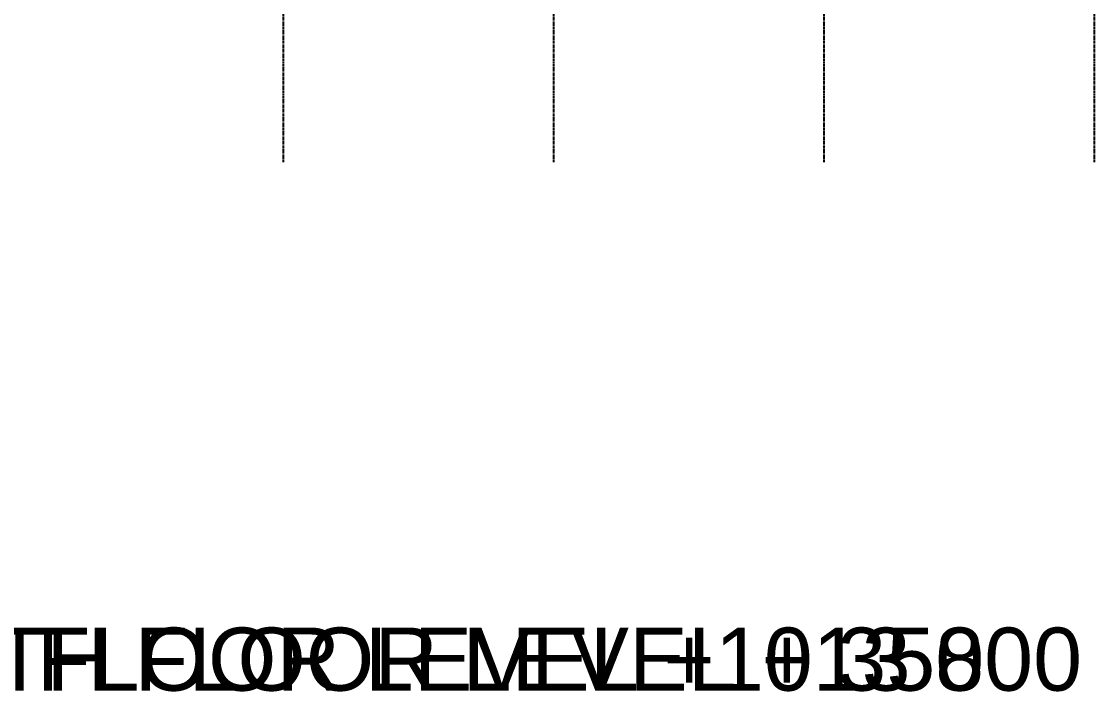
# Model space of a CAD drawing. Header units: millimetres. Extents: x -49883 to 71908, y -18440 to 67826.
# Drawn here: x -17443 to -5533, y -17649 to -10210 of the extents above; entities that cross this region are included whole.
import ezdxf

# ---------------------------------------------------------------- set-up
doc = ezdxf.new("R2010")
doc.units = ezdxf.units.MM
doc.linetypes.add('PCENTRE', pattern=[50.8, 31.75, -6.35, 6.35, -6.35])
doc.linetypes.add('PCENTRE2', pattern=[28.575, 19.05, -3.175, 3.175, -3.175])
for name, color, linetype in [('Boundaries_and_building_grids', 140, 'PCENTRE2'), ('Fourth Floor - Text and Leaders', 1, 'Continuous'), ('Third Floor - Text and Leaders', 1, 'Continuous')]:
    doc.layers.add(name, color=color, linetype=linetype)
doc.styles.add('Arial1', font='arial.ttf')

msp = doc.modelspace()

# ---------------------------------------------------------------- linework, layer by layer
at = {"layer": 'Boundaries_and_building_grids', "color": 140, "linetype": 'PCENTRE', "lineweight": -3}
for p, q in [((-14533, -11774), (-14533, 60096)), ((-11533, -11774), (-11533, 60102)), ((-8533, -11774), (-8533, 60107)), ((-5533, -11774), (-5533, 60112))]:
    msp.add_line(p, q, dxfattribs=at)

# ---------------------------------------------------------------- texts
at = {"layer": 'Fourth Floor - Text and Leaders', "color": 2, "linetype": 'Continuous', "lineweight": -3, "insert": (-20533, -16940, 13800), "char_height": 700, "attachment_point": 1, "style": 'Arial1'}
msp.add_mtext('FOURTH FLOOR LEVEL +13 800', dxfattribs=at)
at = {"layer": 'Third Floor - Text and Leaders', "color": 2, "linetype": 'Continuous', "lineweight": -3, "insert": (-20533, -16940, 10350), "char_height": 700, "attachment_point": 1, "style": 'Arial1'}
msp.add_mtext('THIRD FLOOR LEVEL +10 350', dxfattribs=at)

doc.saveas('drawing.dxf')
